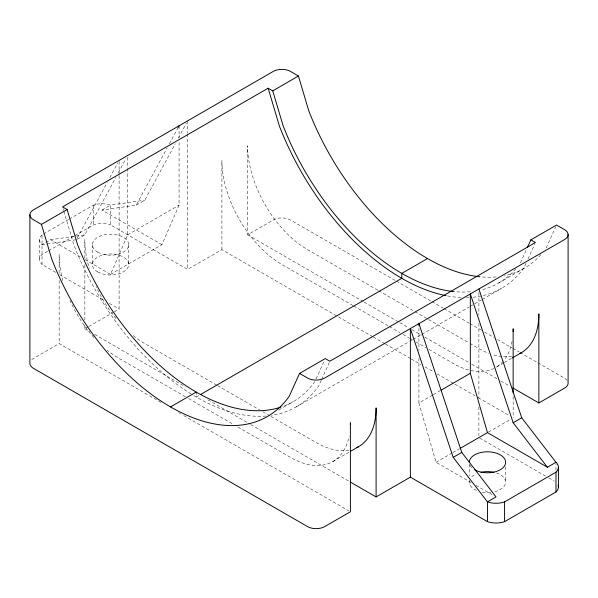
<?xml version="1.0" encoding="UTF-8"?>
<svg xmlns="http://www.w3.org/2000/svg" width="598" height="598" viewBox="0 0 598 598"><rect width="100%" height="100%" fill="white"/><g stroke="black" fill="none" stroke-linecap="round" stroke-linejoin="round"><path stroke-width="0.45" stroke-dasharray="2.99 2.24" d="M555.983 470.402L555.983 464.108M84.961 259.599L110.54 274.37L127.673 234.805L127.673 169.473M110.54 274.37L161.938 244.694L179.071 205.129L179.071 141.666M316.05 378.93L324.109 361.117M321.238 380.291L318.614 386.091A199.889 115.407 60 0 1 271.642 415.386M321.612 379.461L329.483 362.059M520.492 262.776L526.629 249.209M526.076 263.247L524.199 267.396A199.889 115.407 60 0 1 472.465 297.266M527.952 259.106L534.694 244.186M546.191 247.946L555.781 226.739M77.164 238.116L107.192 182.502M109.838 177.599L117.784 162.873M77.06 239.305L84.849 234.805L115.758 177.561M118.404 172.65L125.909 158.747M161.938 244.694L101.981 210.077L136.239 205.129L167.148 147.885M169.361 143.797L178.189 127.441M136.239 205.129L144.806 200.188L175.274 143.759M178.368 138.033L186.314 123.308M55.666 272.344L42.017 264.458L42.017 234.805L68.516 219.503M69.316 219.04L93.415 205.129A16.348 9.441 0 0 1 110.54 205.136L144.806 200.188M42.017 234.805A16.348 9.441 0 0 0 42.017 244.694L50.583 239.753L84.849 234.805M101.981 210.077L110.54 205.136L110.54 224.915L187.637 269.429L221.903 249.643L372.382 336.524M47.638 251.324L42.017 254.561A16.348 9.441 0 0 0 42.017 264.458M48.438 250.861L74.137 236.031M74.944 235.567L93.415 224.915A16.348 9.441 0 0 1 110.54 224.915M127.673 234.805L179.071 205.129M161.086 402.461L59.15 343.611L33.451 358.449A12.117 6.997 0 0 0 31.522 359.899M84.849 325.065L84.849 328.773L88.033 326.934M88.833 326.471L113.53 312.208M114.33 311.752L119.107 308.994L119.107 175.281M377.876 290.232L307.566 249.643A84.804 48.961 60 0 1 247.602 145.785L247.602 234.805L273.301 219.967A12.117 6.997 0 0 1 290.434 219.967L395.555 280.656M198.626 395.629L196.204 397.02L196.204 392.079M278.668 410.026L293.125 401.677M498.71 282.981L524.409 268.143M296.152 406.924L409.025 341.757M409.824 341.294L412.246 339.896M413.054 339.432L421.112 334.775M421.919 334.312L469.49 306.849M470.297 306.378L481.584 299.867M482.392 299.396L501.737 288.229M471.239 482.616L436.062 462.306L418.929 402.955L432.578 395.076M433.386 394.613L440.606 390.442M332.832 461.559L348.896 452.29M496.392 367.127L503.621 362.956M504.428 362.493L511.656 358.322M436.062 462.306L452.118 453.03M452.925 452.566L459.346 448.859M488.454 432.055L510.767 419.176M42.017 244.694L76.282 239.753M396.362 281.127L431.128 301.198M431.943 301.669L443.26 308.202M444.067 308.673L469.138 323.144M469.946 323.608L481.263 330.148M484.5 332.01L494.202 337.616M497.439 339.485L511.993 347.887M512.8 348.35L519.273 352.087M520.081 352.551L537.056 362.358M537.871 362.822L564.549 378.228A12.117 6.997 0 0 1 567.367 380.784M378.684 290.703L414.242 311.229M415.049 311.7L469.191 342.96M469.998 343.424L478.893 348.559A84.804 48.961 60 0 0 488.768 353.313M247.602 234.805L363.292 301.601M364.1 302.065L398.888 322.15M399.703 322.621L408.598 327.756M411.835 329.625L421.545 335.231M424.782 337.1L470.895 363.726M471.702 364.189L496.781 378.669M500.832 381.008L509.728 386.144M352.984 305.541L281.867 264.48A84.804 48.961 60 0 1 221.903 160.623L221.903 249.643M353.792 306.004L388.543 326.067M389.35 326.53L399.853 332.6M403.089 334.469L408.74 337.728M409.555 338.199L412.784 340.068M416.014 341.929L425.716 347.528M428.945 349.396L453.194 363.39A84.804 48.961 60 0 0 493.985 368.45M373.189 336.988L384.521 343.529M385.329 343.992L410.407 358.479M411.215 358.942L420.925 364.548M424.969 366.88L433.871 372.023M437.108 373.892L454.099 383.699M454.906 384.163L475.133 395.839M478.37 397.707L509.922 415.924M479.693 438.042L545.54 476.068M548.747 477.922L554.368 481.166M50.583 239.753L81.762 257.753M476.038 485.382L492.827 495.077M59.68 274.661L103.85 300.174M109.471 303.425L119.107 308.994M216.73 385.134L144.806 343.611A84.804 48.961 60 0 1 132.913 335.366M217.537 385.598L259.562 409.862M262.799 411.73L270.072 415.931M270.879 416.395L316.133 442.52A84.804 48.961 60 0 0 348.963 450.174M84.849 328.773L89.7 331.576M94.551 334.379L185.163 386.689M207.82 399.77L249.889 424.057M250.697 424.528L349.396 481.51M185.38 396.706L119.107 358.449A84.804 48.961 60 0 1 107.214 350.204M188.609 398.574L233.863 424.7M237.907 427.032L290.434 457.358A84.804 48.961 60 0 0 349.12 436.226M178.884 412.74L180.499 413.674M183.736 415.543L348.776 510.827M63.074 208.657L63.597 210.421M63.859 211.303L73.801 244.746A199.889 115.407 60 0 0 190.956 393.88M513.151 396.467L513.151 417.793M505.631 466.799L505.631 482.085M478.893 292.721L478.893 315.011M478.893 323.369L478.893 398.582M478.893 406.939L478.893 435.718M469.288 464.1L469.288 475.791M469.288 480.291L469.288 482.085A18.172 10.495 0 0 0 476.778 490.577M418.929 328.295L418.929 350.697M418.929 358.157L418.929 402.955M187.637 120.856L187.637 132.928M187.637 133.855L187.637 269.429M179.071 125.804L179.071 137.936M128.712 244.694L128.712 264.48M127.673 157.341L127.673 168.539M119.107 161.348L119.107 174.347M93.415 205.129L93.415 224.915M92.369 244.694L92.369 264.48M84.849 258.299L84.849 239.753A84.804 48.961 60 0 0 89.281 268.442M84.849 264.787L84.849 320.431M59.15 273.137L59.15 254.591A84.804 48.961 60 0 0 63.328 282.398M59.15 280.552L59.15 343.611M39.595 239.753L39.595 259.51M511.724 356.214A84.804 48.961 60 0 1 502.746 356.61M501.834 356.535A84.804 48.961 60 0 1 492.019 354.457M512.038 341.421A84.804 48.961 60 0 1 503.972 360.295M503.367 361.035A84.804 48.961 60 0 1 496.37 367.127M116.005 318.472A84.804 48.961 60 0 1 96.061 286.547M93.961 337.549A84.804 48.961 60 0 1 69.981 300.547M471.717 467.554A18.172 10.495 0 0 1 469.908 465.02M496.542 473.003A18.172 10.495 0 0 1 505.474 483.461A18.172 10.495 0 0 1 492.161 492.221M490.614 492.416A18.172 10.495 0 0 1 480.949 491.885M471.717 476.845A18.172 10.495 0 0 1 476.023 473.937M496.019 276.904A193.834 111.908 60 0 1 480.867 276.867M540.846 254.688A193.834 111.908 60 0 1 504.54 275.656M470.327 291.742A193.834 111.908 60 0 1 455.168 291.704M515.775 268.816A193.834 111.908 60 0 1 480.687 290.082M266.02 416.029A199.889 115.407 60 0 1 191.711 394.344M314.899 381.472A193.834 111.908 60 0 1 281.419 406.969M469.004 297.498A199.889 115.407 60 0 1 466.358 297.58M460.946 297.498A199.889 115.407 60 0 1 446.953 295.846M97.698 252.117A18.172 10.495 0 0 0 128.099 247.415A18.172 10.495 0 0 0 105.839 234.566A18.172 10.495 0 0 0 97.698 252.117M97.698 271.896A18.172 10.495 0 0 0 128.099 267.194A18.172 10.495 0 0 0 105.839 254.344A18.172 10.495 0 0 0 97.698 271.896"/><path stroke-width="0.9" d="M350.204 481.981L376.097 496.923L410.363 477.144L487.46 521.65A16.348 9.441 0 0 0 504.585 521.65L555.983 491.982L555.983 472.196A16.348 9.441 0 0 0 555.983 462.306L521.718 417.793L478.893 289.006M527.399 247.512L530.852 239.88L535.449 242.534L329.857 361.229L325.26 358.576L299.568 373.414L289.2 396.31A193.834 111.908 60 0 1 51.809 259.255L41.449 224.392L33.451 219.772A12.117 6.997 0 0 1 33.451 209.876L273.301 71.401A12.117 6.997 0 0 1 290.434 71.401L298.432 76.021L308.8 110.884A193.834 111.908 60 0 0 479.94 276.777M178.189 127.441L179.071 125.804M454.241 291.615A193.834 111.908 60 0 1 283.101 125.722L272.74 90.859L268.143 88.205L62.551 206.901L67.148 209.554L77.508 244.418A193.834 111.908 60 0 0 280.537 407.26M41.449 224.392L67.148 209.554M272.74 90.859L298.432 76.021M170.505 406.917L196.204 392.079M427.495 258.545L401.796 273.383L401.796 278.324L201.04 394.231M530.852 239.88L556.551 225.042L564.549 229.662A12.117 6.997 0 0 1 564.549 239.551L324.699 378.033A12.117 6.997 0 0 1 307.566 378.033L299.568 373.414M441.414 389.978L470.327 373.287L470.327 293.954L513.151 422.741L547.417 467.255L555.983 462.306M350.503 451.363L358.531 446.721M512.456 357.858L521.292 352.753M460.154 448.395L487.46 432.631L547.417 467.255M512.964 388.012L538.85 402.955L564.549 388.124A12.117 6.997 0 0 0 568.1 383.176L568.1 234.61M487.46 521.65L487.46 501.872L453.194 457.358L461.761 452.417L418.929 323.63L418.929 325.491M513.151 422.741L521.718 417.793M461.761 452.417L496.019 496.923L487.46 501.872A16.348 9.441 0 0 0 504.585 501.872L555.983 472.196M453.194 457.358L410.363 328.571L410.363 477.144M268.143 88.205L279.386 126.051A199.889 115.407 60 0 0 446.003 295.666M470.327 373.287L487.46 432.631M558.405 467.255L558.405 487.034M538.85 402.955L538.85 313.935A84.804 48.961 60 0 1 519.684 353.612M513.151 392.759L513.151 328.773A84.804 48.961 60 0 1 513.106 331.584M504.585 501.872L504.585 521.65M376.097 496.923L376.097 407.903A84.804 48.961 60 0 1 356.931 447.581M29.9 214.824L29.9 363.39A12.117 6.997 0 0 0 33.451 368.338L307.566 526.599A12.117 6.997 0 0 0 324.699 526.599L350.398 511.761L350.398 422.741A84.804 48.961 60 0 1 350.376 424.617M558.128 485.307A16.348 9.441 0 0 1 555.983 491.982M469.288 462.306A18.172 10.495 0 0 1 492.161 452.17A18.172 10.495 0 0 1 503.195 467.554A18.172 10.495 0 0 1 474.61 469.722M480.949 472.293A18.172 10.495 0 0 1 493.97 472.293"/></g></svg>
